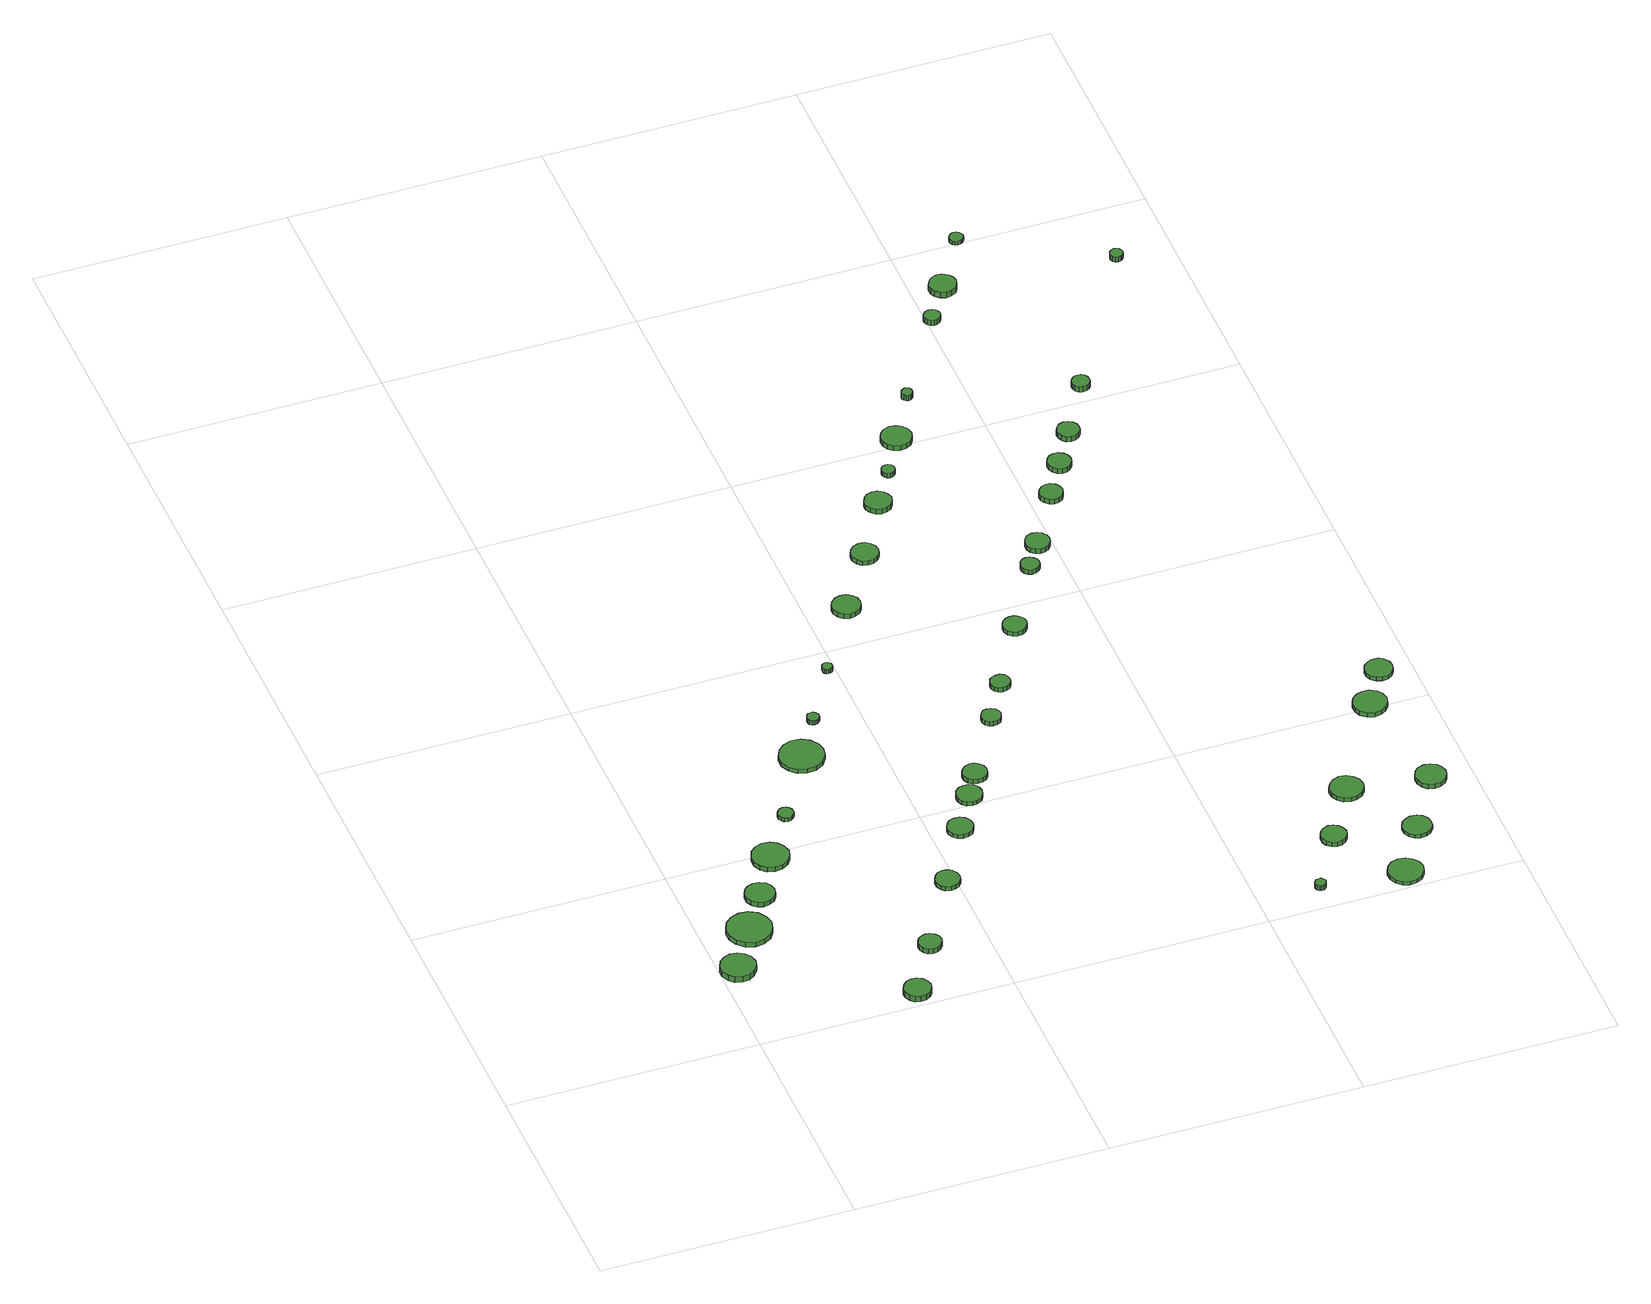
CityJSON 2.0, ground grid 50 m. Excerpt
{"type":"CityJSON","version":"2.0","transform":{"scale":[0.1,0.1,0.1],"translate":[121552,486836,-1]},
"CityObjects":{
"tree1":{"type":"SolitaryVegetationObject","attributes":{"function":"something"},"geometry":[{"type":"MultiSurface","lod":"1","boundaries":[[[0,1,2,3,4,5,6,7,8,9,10,11,12,13,14]],[[15,16,17,18,19,20,21,22,23,24,25,26,27,28,29]],[[0,29,28,1]],[[1,28,27,2]],[[2,27,26,3]],[[3,26,25,4]],[[4,25,24,5]],[[5,24,23,6]],[[6,23,22,7]],[[7,22,21,8]],[[8,21,20,9]],[[9,20,19,10]],[[10,19,18,11]],[[11,18,17,12]],[[12,17,16,13]],[[13,16,15,14]],[[14,15,29,0]]]}]},
"tree2":{"type":"SolitaryVegetationObject","attributes":{"function":"something"},"geometry":[{"type":"MultiSurface","lod":"1","boundaries":[[[30,31,32,33,34,35,36,37,38,39,40,41,42,43,44]],[[45,46,47,48,49,50,51,52,53,54,55,56,57,58,59]],[[30,59,58,31]],[[31,58,57,32]],[[32,57,56,33]],[[33,56,55,34]],[[34,55,54,35]],[[35,54,53,36]],[[36,53,52,37]],[[37,52,51,38]],[[38,51,50,39]],[[39,50,49,40]],[[40,49,48,41]],[[41,48,47,42]],[[42,47,46,43]],[[43,46,45,44]],[[44,45,59,30]]]}]},
"tree3":{"type":"SolitaryVegetationObject","attributes":{"function":"something"},"geometry":[{"type":"MultiSurface","lod":"1","boundaries":[[[60,61,62,63,64,65,66,67,68,69,70,71,72,73,74]],[[75,76,77,78,79,80,81,82,83,84,85,86,87,88,89]],[[60,89,88,61]],[[61,88,87,62]],[[62,87,86,63]],[[63,86,85,64]],[[64,85,84,65]],[[65,84,83,66]],[[66,83,82,67]],[[67,82,81,68]],[[68,81,80,69]],[[69,80,79,70]],[[70,79,78,71]],[[71,78,77,72]],[[72,77,76,73]],[[73,76,75,74]],[[74,75,89,60]]]}]},
"tree4":{"type":"SolitaryVegetationObject","attributes":{"function":"something"},"geometry":[{"type":"MultiSurface","lod":"1","boundaries":[[[90,91,92,93,94,95,96,97,98,99,100,101,102,103,104]],[[105,106,107,108,109,110,111,112,113,114,115,116,117,118,119]],[[90,119,118,91]],[[91,118,117,92]],[[92,117,116,93]],[[93,116,115,94]],[[94,115,114,95]],[[95,114,113,96]],[[96,113,112,97]],[[97,112,111,98]],[[98,111,110,99]],[[99,110,109,100]],[[100,109,108,101]],[[101,108,107,102]],[[102,107,106,103]],[[103,106,105,104]],[[104,105,119,90]]]}]},
"tree5":{"type":"SolitaryVegetationObject","attributes":{"function":"something"},"geometry":[{"type":"MultiSurface","lod":"1","boundaries":[[[120,121,122,123,124,125,126,127,128,129,130,131,132,133,134]],[[135,136,137,138,139,140,141,142,143,144,145,146,147,148,149]],[[120,149,148,121]],[[121,148,147,122]],[[122,147,146,123]],[[123,146,145,124]],[[124,145,144,125]],[[125,144,143,126]],[[126,143,142,127]],[[127,142,141,128]],[[128,141,140,129]],[[129,140,139,130]],[[130,139,138,131]],[[131,138,137,132]],[[132,137,136,133]],[[133,136,135,134]],[[134,135,149,120]]]}]},
"tree6":{"type":"SolitaryVegetationObject","attributes":{"function":"something"},"geometry":[{"type":"MultiSurface","lod":"1","boundaries":[[[150,151,152,153,154,155,156,157,158,159,160,161,162,163,164]],[[165,166,167,168,169,170,171,172,173,174,175,176,177,178,179]],[[150,179,178,151]],[[151,178,177,152]],[[152,177,176,153]],[[153,176,175,154]],[[154,175,174,155]],[[155,174,173,156]],[[156,173,172,157]],[[157,172,171,158]],[[158,171,170,159]],[[159,170,169,160]],[[160,169,168,161]],[[161,168,167,162]],[[162,167,166,163]],[[163,166,165,164]],[[164,165,179,150]]]}]},
"tree7":{"type":"SolitaryVegetationObject","attributes":{"function":"something"},"geometry":[{"type":"MultiSurface","lod":"1","boundaries":[[[180,181,182,183,184,185,186,187,188,189,190,191,192,193,194]],[[195,196,197,198,199,200,201,202,203,204,205,206,207,208,209]],[[180,209,208,181]],[[181,208,207,182]],[[182,207,206,183]],[[183,206,205,184]],[[184,205,204,185]],[[185,204,203,186]],[[186,203,202,187]],[[187,202,201,188]],[[188,201,200,189]],[[189,200,199,190]],[[190,199,198,191]],[[191,198,197,192]],[[192,197,196,193]],[[193,196,195,194]],[[194,195,209,180]]]}]},
"tree8":{"type":"SolitaryVegetationObject","attributes":{"function":"something"},"geometry":[{"type":"MultiSurface","lod":"1","boundaries":[[[210,211,212,213,214,215,216,217,218,219,220,221,222,223,224]],[[225,226,227,228,229,230,231,232,233,234,235,236,237,238,239]],[[210,239,238,211]],[[211,238,237,212]],[[212,237,236,213]],[[213,236,235,214]],[[214,235,234,215]],[[215,234,233,216]],[[216,233,232,217]],[[217,232,231,218]],[[218,231,230,219]],[[219,230,229,220]],[[220,229,228,221]],[[221,228,227,222]],[[222,227,226,223]],[[223,226,225,224]],[[224,225,239,210]]]}]},
"tree9":{"type":"SolitaryVegetationObject","attributes":{"function":"something"},"geometry":[{"type":"MultiSurface","lod":"1","boundaries":[[[240,241,242,243,244,245,246,247,248,249,250,251,252,253,254]],[[255,256,257,258,259,260,261,262,263,264,265,266,267,268,269]],[[240,269,268,241]],[[241,268,267,242]],[[242,267,266,243]],[[243,266,265,244]],[[244,265,264,245]],[[245,264,263,246]],[[246,263,262,247]],[[247,262,261,248]],[[248,261,260,249]],[[249,260,259,250]],[[250,259,258,251]],[[251,258,257,252]],[[252,257,256,253]],[[253,256,255,254]],[[254,255,269,240]]]}]},
"tree10":{"type":"SolitaryVegetationObject","attributes":{"function":"something"},"geometry":[{"type":"MultiSurface","lod":"1","boundaries":[[[270,271,272,273,274,275,276,277,278,279,280,281,282,283,284]],[[285,286,287,288,289,290,291,292,293,294,295,296,297,298,299]],[[270,299,298,271]],[[271,298,297,272]],[[272,297,296,273]],[[273,296,295,274]],[[274,295,294,275]],[[275,294,293,276]],[[276,293,292,277]],[[277,292,291,278]],[[278,291,290,279]],[[279,290,289,280]],[[280,289,288,281]],[[281,288,287,282]],[[282,287,286,283]],[[283,286,285,284]],[[284,285,299,270]]]}]},
"tree11":{"type":"SolitaryVegetationObject","attributes":{"function":"something"},"geometry":[{"type":"MultiSurface","lod":"1","boundaries":[[[300,301,302,303,304,305,306,307,308,309,310,311,312,313,314]],[[315,316,317,318,319,320,321,322,323,324,325,326,327,328,329]],[[300,329,328,301]],[[301,328,327,302]],[[302,327,326,303]],[[303,326,325,304]],[[304,325,324,305]],[[305,324,323,306]],[[306,323,322,307]],[[307,322,321,308]],[[308,321,320,309]],[[309,320,319,310]],[[310,319,318,311]],[[311,318,317,312]],[[312,317,316,313]],[[313,316,315,314]],[[314,315,329,300]]]}]},
"tree12":{"type":"SolitaryVegetationObject","attributes":{"function":"something"},"geometry":[{"type":"MultiSurface","lod":"1","boundaries":[[[330,331,332,333,334,335,336,337,338,339,340,341,342,343,344]],[[345,346,347,348,349,350,351,352,353,354,355,356,357,358,359]],[[330,359,358,331]],[[331,358,357,332]],[[332,357,356,333]],[[333,356,355,334]],[[334,355,354,335]],[[335,354,353,336]],[[336,353,352,337]],[[337,352,351,338]],[[338,351,350,339]],[[339,350,349,340]],[[340,349,348,341]],[[341,348,347,342]],[[342,347,346,343]],[[343,346,345,344]],[[344,345,359,330]]]}]},
"tree13":{"type":"SolitaryVegetationObject","attributes":{"function":"something"},"geometry":[{"type":"MultiSurface","lod":"1","boundaries":[[[360,361,362,363,364,365,366,367,368,369,370,371,372,373,374]],[[375,376,377,378,379,380,381,382,383,384,385,386,387,388,389]],[[360,389,388,361]],[[361,388,387,362]],[[362,387,386,363]],[[363,386,385,364]],[[364,385,384,365]],[[365,384,383,366]],[[366,383,382,367]],[[367,382,381,368]],[[368,381,380,369]],[[369,380,379,370]],[[370,379,378,371]],[[371,378,377,372]],[[372,377,376,373]],[[373,376,375,374]],[[374,375,389,360]]]}]},
"tree14":{"type":"SolitaryVegetationObject","attributes":{"function":"something"},"geometry":[{"type":"MultiSurface","lod":"1","boundaries":[[[390,391,392,393,394,395,396,397,398,399,400,401,402,403,404]],[[405,406,407,408,409,410,411,412,413,414,415,416,417,418,419]],[[390,419,418,391]],[[391,418,417,392]],[[392,417,416,393]],[[393,416,415,394]],[[394,415,414,395]],[[395,414,413,396]],[[396,413,412,397]],[[397,412,411,398]],[[398,411,410,399]],[[399,410,409,400]],[[400,409,408,401]],[[401,408,407,402]],[[402,407,406,403]],[[403,406,405,404]],[[404,405,419,390]]]}]},
"tree15":{"type":"SolitaryVegetationObject","attributes":{"function":"something"},"geometry":[{"type":"MultiSurface","lod":"1","boundaries":[[[420,421,422,423,424,425,426,427,428,429,430,431,432,433,434]],[[435,436,437,438,439,440,441,442,443,444,445,446,447,448,449]],[[420,449,448,421]],[[421,448,447,422]],[[422,447,446,423]],[[423,446,445,424]],[[424,445,444,425]],[[425,444,443,426]],[[426,443,442,427]],[[427,442,441,428]],[[428,441,440,429]],[[429,440,439,430]],[[430,439,438,431]],[[431,438,437,432]],[[432,437,436,433]],[[433,436,435,434]],[[434,435,449,420]]]}]},
"tree16":{"type":"SolitaryVegetationObject","attributes":{"function":"something"},"geometry":[{"type":"MultiSurface","lod":"1","boundaries":[[[450,451,452,453,454,455,456,457,458,459,460,461,462,463,464]],[[465,466,467,468,469,470,471,472,473,474,475,476,477,478,479]],[[450,479,478,451]],[[451,478,477,452]],[[452,477,476,453]],[[453,476,475,454]],[[454,475,474,455]],[[455,474,473,456]],[[456,473,472,457]],[[457,472,471,458]],[[458,471,470,459]],[[459,470,469,460]],[[460,469,468,461]],[[461,468,467,462]],[[462,467,466,463]],[[463,466,465,464]],[[464,465,479,450]]]}]},
"tree17":{"type":"SolitaryVegetationObject","attributes":{"function":"something"},"geometry":[{"type":"MultiSurface","lod":"1","boundaries":[[[480,481,482,483,484,485,486,487,488,489,490,491,492,493,494]],[[495,496,497,498,499,500,501,502,503,504,505,506,507,508,509]],[[480,509,508,481]],[[481,508,507,482]],[[482,507,506,483]],[[483,506,505,484]],[[484,505,504,485]],[[485,504,503,486]],[[486,503,502,487]],[[487,502,501,488]],[[488,501,500,489]],[[489,500,499,490]],[[490,499,498,491]],[[491,498,497,492]],[[492,497,496,493]],[[493,496,495,494]],[[494,495,509,480]]]}]},
"tree18":{"type":"SolitaryVegetationObject","attributes":{"function":"something"},"geometry":[{"type":"MultiSurface","lod":"1","boundaries":[[[510,511,512,513,514,515,516,517,518,519,520,521,522,523,524]],[[525,526,527,528,529,530,531,532,533,534,535,536,537,538,539]],[[510,539,538,511]],[[511,538,537,512]],[[512,537,536,513]],[[513,536,535,514]],[[514,535,534,515]],[[515,534,533,516]],[[516,533,532,517]],[[517,532,531,518]],[[518,531,530,519]],[[519,530,529,520]],[[520,529,528,521]],[[521,528,527,522]],[[522,527,526,523]],[[523,526,525,524]],[[524,525,539,510]]]}]},
"tree19":{"type":"SolitaryVegetationObject","attributes":{"function":"something"},"geometry":[{"type":"MultiSurface","lod":"1","boundaries":[[[540,541,542,543,544,545,546,547,548,549,550,551,552,553,554]],[[555,556,557,558,559,560,561,562,563,564,565,566,567,568,569]],[[540,569,568,541]],[[541,568,567,542]],[[542,567,566,543]],[[543,566,565,544]],[[544,565,564,545]],[[545,564,563,546]],[[546,563,562,547]],[[547,562,561,548]],[[548,561,560,549]],[[549,560,559,550]],[[550,559,558,551]],[[551,558,557,552]],[[552,557,556,553]],[[553,556,555,554]],[[554,555,569,540]]]}]},
"tree20":{"type":"SolitaryVegetationObject","attributes":{"function":"something"},"geometry":[{"type":"MultiSurface","lod":"1","boundaries":[[[570,571,572,573,574,575,576,577,578,579,580,581,582,583,584]],[[585,586,587,588,589,590,591,592,593,594,595,596,597,598,599]],[[570,599,598,571]],[[571,598,597,572]],[[572,597,596,573]],[[573,596,595,574]],[[574,595,594,575]],[[575,594,593,576]],[[576,593,592,577]],[[577,592,591,578]],[[578,591,590,579]],[[579,590,589,580]],[[580,589,588,581]],[[581,588,587,582]],[[582,587,586,583]],[[583,586,585,584]],[[584,585,599,570]]]}]},
"tree21":{"type":"SolitaryVegetationObject","attributes":{"function":"something"},"geometry":[{"type":"MultiSurface","lod":"1","boundaries":[[[600,601,602,603,604,605,606,607,608,609,610,611,612,613,614]],[[615,616,617,618,619,620,621,622,623,624,625,626,627,628,629]],[[600,629,628,601]],[[601,628,627,602]],[[602,627,626,603]],[[603,626,625,604]],[[604,625,624,605]],[[605,624,623,606]],[[606,623,622,607]],[[607,622,621,608]],[[608,621,620,609]],[[609,620,619,610]],[[610,619,618,611]],[[611,618,617,612]],[[612,617,616,613]],[[613,616,615,614]],[[614,615,629,600]]]}]},
"tree22":{"type":"SolitaryVegetationObject","attributes":{"function":"something"},"geometry":[{"type":"MultiSurface","lod":"1","boundaries":[[[630,631,632,633,634,635,636,637,638,639,640,641,642,643,644]],[[645,646,647,648,649,650,651,652,653,654,655,656,657,658,659]],[[630,659,658,631]],[[631,658,657,632]],[[632,657,656,633]],[[633,656,655,634]],[[634,655,654,635]],[[635,654,653,636]],[[636,653,652,637]],[[637,652,651,638]],[[638,651,650,639]],[[639,650,649,640]],[[640,649,648,641]],[[641,648,647,642]],[[642,647,646,643]],[[643,646,645,644]],[[644,645,659,630]]]}]},
"tree23":{"type":"SolitaryVegetationObject","attributes":{"function":"something"},"geometry":[{"type":"MultiSurface","lod":"1","boundaries":[[[660,661,662,663,664,665,666,667,668,669,670,671,672,673,674]],[[675,676,677,678,679,680,681,682,683,684,685,686,687,688,689]],[[660,689,688,661]],[[661,688,687,662]],[[662,687,686,663]],[[663,686,685,664]],[[664,685,684,665]],[[665,684,683,666]],[[666,683,682,667]],[[667,682,681,668]],[[668,681,680,669]],[[669,680,679,670]],[[670,679,678,671]],[[671,678,677,672]],[[672,677,676,673]],[[673,676,675,674]],[[674,675,689,660]]]}]},
"tree24":{"type":"SolitaryVegetationObject","attributes":{"function":"something"},"geometry":[{"type":"MultiSurface","lod":"1","boundaries":[[[690,691,692,693,694,695,696,697,698,699,700,701,702,703,704]],[[705,706,707,708,709,710,711,712,713,714,715,716,717,718,719]],[[690,719,718,691]],[[691,718,717,692]],[[692,717,716,693]],[[693,716,715,694]],[[694,715,714,695]],[[695,714,713,696]],[[696,713,712,697]],[[697,712,711,698]],[[698,711,710,699]],[[699,710,709,700]],[[700,709,708,701]],[[701,708,707,702]],[[702,707,706,703]],[[703,706,705,704]],[[704,705,719,690]]]}]},
"tree25":{"type":"SolitaryVegetationObject","attributes":{"function":"something"},"geometry":[{"type":"MultiSurface","lod":"1","boundaries":[[[720,721,722,723,724,725,726,727,728,729,730,731,732,733,734]],[[735,736,737,738,739,740,741,742,743,744,745,746,747,748,749]],[[720,749,748,721]],[[721,748,747,722]],[[722,747,746,723]],[[723,746,745,724]],[[724,745,744,725]],[[725,744,743,726]],[[726,743,742,727]],[[727,742,741,728]],[[728,741,740,729]],[[729,740,739,730]],[[730,739,738,731]],[[731,738,737,732]],[[732,737,736,733]],[[733,736,735,734]],[[734,735,749,720]]]}]},
"tree26":{"type":"SolitaryVegetationObject","attributes":{"function":"something"},"geometry":[{"type":"MultiSurface","lod":"1","boundaries":[[[750,751,752,753,754,755,756,757,758,759,760,761,762,763,764]],[[765,766,767,768,769,770,771,772,773,774,775,776,777,778,779]],[[750,779,778,751]],[[751,778,777,752]],[[752,777,776,753]],[[753,776,775,754]],[[754,775,774,755]],[[755,774,773,756]],[[756,773,772,757]],[[757,772,771,758]],[[758,771,770,759]],[[759,770,769,760]],[[760,769,768,761]],[[761,768,767,762]],[[762,767,766,763]],[[763,766,765,764]],[[764,765,779,750]]]}]},
"tree27":{"type":"SolitaryVegetationObject","attributes":{"function":"something"},"geometry":[{"type":"MultiSurface","lod":"1","boundaries":[[[780,781,782,783,784,785,786,787,788,789,790,791,792,793,794]],[[795,796,797,798,799,800,801,802,803,804,805,806,807,808,809]],[[780,809,808,781]],[[781,808,807,782]],[[782,807,806,783]],[[783,806,805,784]],[[784,805,804,785]],[[785,804,803,786]],[[786,803,802,787]],[[787,802,801,788]],[[788,801,800,789]],[[789,800,799,790]],[[790,799,798,791]],[[791,798,797,792]],[[792,797,796,793]],[[793,796,795,794]],[[794,795,809,780]]]}]},
"tree28":{"type":"SolitaryVegetationObject","attributes":{"function":"something"},"geometry":[{"type":"MultiSurface","lod":"1","boundaries":[[[810,811,812,813,814,815,816,817,818,819,820,821,822,823,824]],[[825,826,827,828,829,830,831,832,833,834,835,836,837,838,839]],[[810,839,838,811]],[[811,838,837,812]],[[812,837,836,813]],[[813,836,835,814]],[[814,835,834,815]],[[815,834,833,816]],[[816,833,832,817]],[[817,832,831,818]],[[818,831,830,819]],[[819,830,829,820]],[[820,829,828,821]],[[821,828,827,822]],[[822,827,826,823]],[[823,826,825,824]],[[824,825,839,810]]]}]},
"tree29":{"type":"SolitaryVegetationObject","attributes":{"function":"something"},"geometry":[{"type":"MultiSurface","lod":"1","boundaries":[[[840,841,842,843,844,845,846,847,848,849,850,851,852,853,854]],[[855,856,857,858,859,860,861,862,863,864,865,866,867,868,869]],[[840,869,868,841]],[[841,868,867,842]],[[842,867,866,843]],[[843,866,865,844]],[[844,865,864,845]],[[845,864,863,846]],[[846,863,862,847]],[[847,862,861,848]],[[848,861,860,849]],[[849,860,859,850]],[[850,859,858,851]],[[851,858,857,852]],[[852,857,856,853]],[[853,856,855,854]],[[854,855,869,840]]]}]},
"tree30":{"type":"SolitaryVegetationObject","attributes":{"function":"something"},"geometry":[{"type":"MultiSurface","lod":"1","boundaries":[[[870,871,872,873,874,875,876,877,878,879,880,881,882,883,884]],[[885,886,887,888,889,890,891,892,893,894,895,896,897,898,899]],[[870,899,898,871]],[[871,898,897,872]],[[872,897,896,873]],[[873,896,895,874]],[[874,895,894,875]],[[875,894,893,876]],[[876,893,892,877]],[[877,892,891,878]],[[878,891,890,879]],[[879,890,889,880]],[[880,889,888,881]],[[881,888,887,882]],[[882,887,886,883]],[[883,886,885,884]],[[884,885,899,870]]]}]},
"tree31":{"type":"SolitaryVegetationObject","attributes":{"function":"something"},"geometry":[{"type":"MultiSurface","lod":"1","boundaries":[[[900,901,902,903,904,905,906,907,908,909,910,911,912,913,914]],[[915,916,917,918,919,920,921,922,923,924,925,926,927,928,929]],[[900,929,928,901]],[[901,928,927,902]],[[902,927,926,903]],[[903,926,925,904]],[[904,925,924,905]],[[905,924,923,906]],[[906,923,922,907]],[[907,922,921,908]],[[908,921,920,909]],[[909,920,919,910]],[[910,919,918,911]],[[911,918,917,912]],[[912,917,916,913]],[[913,916,915,914]],[[914,915,929,900]]]}]},
"tree32":{"type":"SolitaryVegetationObject","attributes":{"function":"something"},"geometry":[{"type":"MultiSurface","lod":"1","boundaries":[[[930,931,932,933,934,935,936,937,938,939,940,941,942,943,944]],[[945,946,947,948,949,950,951,952,953,954,955,956,957,958,959]],[[930,959,958,931]],[[931,958,957,932]],[[932,957,956,933]],[[933,956,955,934]],[[934,955,954,935]],[[935,954,953,936]],[[936,953,952,937]],[[937,952,951,938]],[[938,951,950,939]],[[939,950,949,940]],[[940,949,948,941]],[[941,948,947,942]],[[942,947,946,943]],[[943,946,945,944]],[[944,945,959,930]]]}]},
"tree33":{"type":"SolitaryVegetationObject","attributes":{"function":"something"},"geometry":[{"type":"MultiSurface","lod":"1","boundaries":[[[960,961,962,963,964,965,966,967,968,969,970,971,972,973,974]],[[975,976,977,978,979,980,981,982,983,984,985,986,987,988,989]],[[960,989,988,961]],[[961,988,987,962]],[[962,987,986,963]],[[963,986,985,964]],[[964,985,984,965]],[[965,984,983,966]],[[966,983,982,967]],[[967,982,981,968]],[[968,981,980,969]],[[969,980,979,970]],[[970,979,978,971]],[[971,978,977,972]],[[972,977,976,973]],[[973,976,975,974]],[[974,975,989,960]]]}]},
"tree34":{"type":"SolitaryVegetationObject","attributes":{"function":"something"},"geometry":[{"type":"MultiSurface","lod":"1","boundaries":[[[990,991,992,993,994,995,996,997,998,999,1000,1001,1002,1003,1004]],[[1005,1006,1007,1008,1009,1010,1011,1012,1013,1014,1015,1016,1017,1018,1019]],[[990,1019,1018,991]],[[991,1018,1017,992]],[[992,1017,1016,993]],[[993,1016,1015,994]],[[994,1015,1014,995]],[[995,1014,1013,996]],[[996,1013,1012,997]],[[997,1012,1011,998]],[[998,1011,1010,999]],[[999,1010,1009,1000]],[[1000,1009,1008,1001]],[[1001,1008,1007,1002]],[[1002,1007,1006,1003]],[[1003,1006,1005,1004]],[[1004,1005,1019,990]]]}]},
"tree35":{"type":"SolitaryVegetationObject","attributes":{"function":"something"},"geometry":[{"type":"MultiSurface","lod":"1","boundaries":[[[1020,1021,1022,1023,1024,1025,1026,1027,1028,1029,1030,1031,1032,1033,1034]],[[1035,1036,1037,1038,1039,1040,1041,1042,1043,1044,1045,1046,1047,1048,1049]],[[1020,1049,1048,1021]],[[1021,1048,1047,1022]],[[1022,1047,1046,1023]],[[1023,1046,1045,1024]],[[1024,1045,1044,1025]],[[1025,1044,1043,1026]],[[1026,1043,1042,1027]],[[1027,1042,1041,1028]],[[1028,1041,1040,1029]],[[1029,1040,1039,1030]],[[1030,1039,1038,1031]],[[1031,1038,1037,1032]],[[1032,1037,1036,1033]],[[1033,1036,1035,1034]],[[1034,1035,1049,1020]]]}]},
"tree36":{"type":"SolitaryVegetationObject","attributes":{"function":"something"},"geometry":[{"type":"MultiSurface","lod":"1","boundaries":[[[1050,1051,1052,1053,1054,1055,1056,1057,1058,1059,1060,1061,1062,1063,1064]],[[1065,1066,1067,1068,1069,1070,1071,1072,1073,1074,1075,1076,1077,1078,1079]],[[1050,1079,1078,1051]],[[1051,1078,1077,1052]],[[1052,1077,1076,1053]],[[1053,1076,1075,1054]],[[1054,1075,1074,1055]],[[1055,1074,1073,1056]],[[1056,1073,1072,1057]],[[1057,1072,1071,1058]],[[1058,1071,1070,1059]],[[1059,1070,1069,1060]],[[1060,1069,1068,1061]],[[1061,1068,1067,1062]],[[1062,1067,1066,1063]],[[1063,1066,1065,1064]],[[1064,1065,1079,1050]]]}]},
"tree37":{"type":"SolitaryVegetationObject","attributes":{"function":"something"},"geometry":[{"type":"MultiSurface","lod":"1","boundaries":[[[1080,1081,1082,1083,1084,1085,1086,1087,1088,1089,1090,1091,1092,1093,1094]],[[1095,1096,1097,1098,1099,1100,1101,1102,1103,1104,1105,1106,1107,1108,1109]],[[1080,1109,1108,1081]],[[1081,1108,1107,1082]],[[1082,1107,1106,1083]],[[1083,1106,1105,1084]],[[1084,1105,1104,1085]],[[1085,1104,1103,1086]],[[1086,1103,1102,1087]],[[1087,1102,1101,1088]],[[1088,1101,1100,1089]],[[1089,1100,1099,1090]],[[1090,1099,1098,1091]],[[1091,1098,1097,1092]],[[1092,1097,1096,1093]],[[1093,1096,1095,1094]],[[1094,1095,1109,1080]]]}]},
"tree38":{"type":"SolitaryVegetationObject","attributes":{"function":"something"},"geometry":[{"type":"MultiSurface","lod":"1","boundaries":[[[1110,1111,1112,1113,1114,1115,1116,1117,1118,1119,1120,1121,1122,1123,1124]],[[1125,1126,1127,1128,1129,1130,1131,1132,1133,1134,1135,1136,1137,1138,1139]],[[1110,1139,1138,1111]],[[1111,1138,1137,1112]],[[1112,1137,1136,1113]],[[1113,1136,1135,1114]],[[1114,1135,1134,1115]],[[1115,1134,1133,1116]],[[1116,1133,1132,1117]],[[1117,1132,1131,1118]],[[1118,1131,1130,1119]],[[1119,1130,1129,1120]],[[1120,1129,1128,1121]],[[1121,1128,1127,1122]],[[1122,1127,1126,1123]],[[1123,1126,1125,1124]],[[1124,1125,1139,1110]]]}]},
"tree39":{"type":"SolitaryVegetationObject","attributes":{"function":"something"},"geometry":[{"type":"MultiSurface","lod":"1","boundaries":[[[1140,1141,1142,1143,1144,1145,1146,1147,1148,1149,1150,1151,1152,1153,1154]],[[1155,1156,1157,1158,1159,1160,1161,1162,1163,1164,1165,1166,1167,1168,1169]],[[1140,1169,1168,1141]],[[1141,1168,1167,1142]],[[1142,1167,1166,1143]],[[1143,1166,1165,1144]],[[1144,1165,1164,1145]],[[1145,1164,1163,1146]],[[1146,1163,1162,1147]],[[1147,1162,1161,1148]],[[1148,1161,1160,1149]],[[1149,1160,1159,1150]],[[1150,1159,1158,1151]],[[1151,1158,1157,1152]],[[1152,1157,1156,1153]],[[1153,1156,1155,1154]],[[1154,1155,1169,1140]]]}]},
"tree40":{"type":"SolitaryVegetationObject","attributes":{"function":"something"},"geometry":[{"type":"MultiSurface","lod":"1","boundaries":[[[1170,1171,1172,1173,1174,1175,1176,1177,1178,1179,1180,1181,1182,1183,1184]],[[1185,1186,1187,1188,1189,1190,1191,1192,1193,1194,1195,1196,1197,1198,1199]],[[1170,1199,1198,1171]],[[1171,1198,1197,1172]],[[1172,1197,1196,1173]],[[1173,1196,1195,1174]],[[1174,1195,1194,1175]],[[1175,1194,1193,1176]],[[1176,1193,1192,1177]],[[1177,1192,1191,1178]],[[1178,1191,1190,1179]],[[1179,1190,1189,1180]],[[1180,1189,1188,1181]],[[1181,1188,1187,1182]],[[1182,1187,1186,1183]],[[1183,1186,1185,1184]],[[1184,1185,1199,1170]]]}]},
"tree41":{"type":"SolitaryVegetationObject","attributes":{"function":"something"},"geometry":[{"type":"MultiSurface","lod":"1","boundaries":[[[1200,1201,1202,1203,1204,1205,1206,1207,1208,1209,1210,1211,1212,1213,1214]],[[1215,1216,1217,1218,1219,1220,1221,1222,1223,1224,1225,1226,1227,1228,1229]],[[1200,1229,1228,1201]],[[1201,1228,1227,1202]],[[1202,1227,1226,1203]],[[1203,1226,1225,1204]],[[1204,1225,1224,1205]],[[1205,1224,1223,1206]],[[1206,1223,1222,1207]],[[1207,1222,1221,1208]],[[1208,1221,1220,1209]],[[1209,1220,1219,1210]],[[1210,1219,1218,1211]],[[1211,1218,1217,1212]],[[1212,1217,1216,1213]],[[1213,1216,1215,1214]],[[1214,1215,1229,1200]]]}]}
},
"vertices":[
[69,209,21],[66,223,21],[57,234,21],[45,241,21],[31,243,21],[17,238,21],[7,229,21],[1,216,21],[1,202,21],[7,188,21],[17,179,21],[31,175,21],[45,176,21],[57,183,21],[66,195,21],[66,195,8],[57,183,8],[45,176,8],[31,175,8],[17,179,8],[7,188,8],[1,202,8],[1,216,8],[7,229,8],[17,238,8],[31,243,8],[45,241,8],[57,234,8],[66,223,8],[69,209,8],
[136,305,18],[132,323,18],[122,338,18],[106,347,18],[88,349,18],[70,343,18],[57,331,18],[49,314,18],[49,296,18],[57,279,18],[70,267,18],[88,261,18],[106,263,18],[122,272,18],[132,287,18],[132,287,7],[122,272,7],[106,263,7],[88,261,7],[70,267,7],[57,279,7],[49,296,7],[49,314,7],[57,331,7],[70,343,7],[88,349,7],[106,347,7],[122,338,7],[132,323,7],[136,305,7],
[174,391,17],[172,403,17],[165,413,17],[154,419,17],[142,420,17],[131,417,17],[122,409,17],[117,398,17],[117,385,17],[122,374,17],[131,366,17],[142,362,17],[154,364,17],[165,370,17],[172,380,17],[172,380,7],[165,370,7],[154,364,7],[142,362,7],[131,366,7],[122,374,7],[117,385,7],[117,398,7],[122,409,7],[131,417,7],[142,420,7],[154,419,7],[165,413,7],[172,403,7],[174,391,7],
[348,32,23],[345,43,23],[339,52,23],[329,57,23],[318,58,23],[308,55,23],[300,47,23],[295,37,23],[295,27,23],[300,17,23],[308,9,23],[318,6,23],[329,7,23],[339,12,23],[345,21,23],[345,21,10],[339,12,10],[329,7,10],[318,6,10],[308,9,10],[300,17,10],[295,27,10],[295,37,10],[300,47,10],[308,55,10],[318,58,10],[329,57,10],[339,52,10],[345,43,10],[348,32,10],
[237,485,17],[233,499,17],[225,511,17],[212,519,17],[197,521,17],[182,516,17],[171,506,17],[165,492,17],[165,477,17],[171,463,17],[182,453,17],[197,449,17],[212,450,17],[225,458,17],[233,470,17],[233,470,7],[225,458,7],[212,450,7],[197,449,7],[182,453,7],[171,463,7],[165,477,7],[165,492,7],[171,506,7],[182,516,7],[197,521,7],[212,519,7],[225,511,7],[233,499,7],[237,485,7],
[413,152,18],[411,161,18],[405,168,18],[397,173,18],[388,174,18],[379,171,18],[372,165,18],[368,156,18],[368,147,18],[372,138,18],[379,132,18],[388,129,18],[397,130,18],[405,135,18],[411,143,18],[411,143,7],[405,135,7],[397,130,7],[388,129,7],[379,132,7],[372,138,7],[368,147,7],[368,156,7],[372,165,7],[379,171,7],[388,174,7],[397,173,7],[405,168,7],[411,161,7],[413,152,7],
[284,589,16],[283,595,16],[279,600,16],[274,603,16],[268,604,16],[261,602,16],[257,598,16],[254,592,16],[254,585,16],[257,580,16],[261,575,16],[268,573,16],[274,574,16],[279,577,16],[283,582,16],[283,582,7],[279,577,7],[274,574,7],[268,573,7],[261,575,7],[257,580,7],[254,585,7],[254,592,7],[257,598,7],[261,602,7],[268,604,7],[274,603,7],[279,600,7],[283,595,7],[284,589,7],
[397,733,16],[394,750,16],[383,765,16],[367,774,16],[349,776,16],[332,770,16],[319,758,16],[311,742,16],[311,724,16],[319,707,16],[332,695,16],[349,690,16],[367,691,16],[383,700,16],[394,715,16],[394,715,7],[383,700,7],[367,691,7],[349,690,7],[332,695,7],[319,707,7],[311,724,7],[311,742,7],[319,758,7],[332,770,7],[349,776,7],[367,774,7],[383,765,7],[394,750,7],[397,733,7],
[507,309,17],[505,319,17],[499,327,17],[491,332,17],[481,333,17],[471,330,17],[464,323,17],[460,314,17],[460,304,17],[464,295,17],[471,288,17],[481,285,17],[491,286,17],[499,291,17],[505,299,17],[505,299,7],[499,291,7],[491,286,7],[481,285,7],[471,288,7],[464,295,7],[460,304,7],[460,314,7],[464,323,7],[471,330,7],[481,333,7],[491,332,7],[499,327,7],[505,319,7],[507,309,7],
[423,826,16],[422,831,16],[419,835,16],[415,838,16],[410,838,16],[405,837,16],[401,833,16],[399,828,16],[399,823,16],[401,819,16],[405,815,16],[410,814,16],[415,814,16],[419,817,16],[422,821,16],[422,821,6],[419,817,6],[415,814,6],[410,814,6],[405,815,6],[401,819,6],[399,823,6],[399,828,6],[401,833,6],[405,837,6],[410,838,6],[415,838,6],[419,835,6],[422,831,6],[423,826,6],
[582,441,16],[580,451,16],[574,460,16],[565,465,16],[554,466,16],[544,463,16],[537,456,16],[532,446,16],[532,436,16],[537,426,16],[544,419,16],[554,416,16],[565,417,16],[574,422,16],[580,431,16],[580,431,7],[574,422,7],[565,417,7],[554,416,7],[544,419,7],[537,426,7],[532,436,7],[532,446,7],[537,456,7],[544,463,7],[554,466,7],[565,465,7],[574,460,7],[580,451,7],[582,441,7],
[630,522,16],[628,532,16],[622,541,16],[612,546,16],[602,547,16],[592,544,16],[584,537,16],[580,527,16],[580,517,16],[584,507,16],[592,500,16],[602,497,16],[612,498,16],[622,503,16],[628,512,16],[628,512,7],[622,503,7],[612,498,7],[602,497,7],[592,500,7],[584,507,7],[580,517,7],[580,527,7],[584,537,7],[592,544,7],[602,547,7],[612,546,7],[622,541,7],[628,532,7],[630,522,7],
[495,951,16],[495,955,16],[492,958,16],[489,961,16],[484,961,16],[480,960,16],[477,957,16],[476,953,16],[476,949,16],[477,945,16],[480,942,16],[484,941,16],[489,942,16],[492,944,16],[495,947,16],[495,947,6],[492,944,6],[489,942,6],[484,941,6],[480,942,6],[477,945,6],[476,949,6],[476,953,6],[477,957,6],[480,960,6],[484,961,6],[489,961,6],[492,958,6],[495,955,6],[495,951,6],
[659,575,17],[657,585,17],[651,593,17],[643,598,17],[633,599,17],[624,596,17],[616,589,17],[612,580,17],[612,570,17],[616,561,17],[624,555,17],[633,552,17],[643,553,17],[651,557,17],[657,565,17],[657,565,7],[651,557,7],[643,553,7],[633,552,7],[624,555,7],[616,561,7],[612,570,7],[612,580,7],[616,589,7],[624,596,7],[633,599,7],[643,598,7],[651,593,7],[657,585,7],[659,575,7],
[606,1102,17],[604,1113,17],[597,1122,17],[587,1128,17],[576,1129,17],[565,1126,17],[556,1118,17],[551,1107,17],[551,1096,17],[556,1086,17],[565,1078,17],[576,1074,17],[587,1076,17],[597,1081,17],[604,1091,17],[604,1091,6],[597,1081,6],[587,1076,6],[576,1074,6],[565,1078,6],[556,1086,6],[551,1096,6],[551,1107,6],[556,1118,6],[565,1126,6],[576,1129,6],[587,1128,6],[597,1122,6],[604,1113,6],[606,1102,6],
[739,716,16],[737,724,16],[733,730,16],[726,734,16],[717,735,16],[710,733,16],[704,727,16],[701,720,16],[701,712,16],[704,704,16],[710,699,16],[717,697,16],[726,697,16],[733,701,16],[737,708,16],[737,708,6],[733,701,6],[726,697,6],[717,697,6],[710,699,6],[704,704,6],[701,712,6],[701,720,6],[704,727,6],[710,733,6],[717,735,6],[726,734,6],[733,730,6],[737,724,6],[739,716,6],
[789,800,16],[787,808,16],[782,815,16],[775,819,16],[767,819,16],[759,817,16],[753,812,16],[750,804,16],[750,796,16],[753,789,16],[759,783,16],[767,781,16],[775,782,16],[782,786,16],[787,792,16],[787,792,6],[782,786,6],[775,782,6],[767,781,6],[759,783,6],[753,789,6],[750,796,6],[750,804,6],[753,812,6],[759,817,6],[767,819,6],[775,819,6],[782,815,6],[787,808,6],[789,800,6],
[689,1230,16],[687,1241,16],[680,1250,16],[671,1256,16],[660,1257,16],[649,1253,16],[641,1246,16],[636,1236,16],[636,1225,16],[641,1215,16],[649,1207,16],[660,1204,16],[671,1205,16],[680,1210,16],[687,1219,16],[687,1219,6],[680,1210,6],[671,1205,6],[660,1204,6],[649,1207,6],[641,1215,6],[636,1225,6],[636,1236,6],[641,1246,6],[649,1253,6],[660,1257,6],[671,1256,6],[680,1250,6],[687,1241,6],[689,1230,6],
[874,943,16],[872,952,16],[866,960,16],[858,965,16],[848,966,16],[839,963,16],[832,957,16],[828,948,16],[828,938,16],[832,929,16],[839,923,16],[848,920,16],[858,921,16],[866,926,16],[872,934,16],[872,934,6],[866,926,6],[858,921,6],[848,920,6],[839,923,6],[832,929,6],[828,938,6],[828,948,6],[832,957,6],[839,963,6],[848,966,6],[858,965,6],[866,960,6],[872,952,6],[874,943,6],
[1133,58,19],[1132,62,19],[1129,66,19],[1126,68,19],[1121,68,19],[1117,67,19],[1114,64,19],[1112,60,19],[1112,56,19],[1114,52,19],[1117,49,19],[1121,47,19],[1126,48,19],[1129,50,19],[1132,53,19],[1132,53,7],[1129,50,7],[1126,48,7],[1121,47,7],[1117,49,7],[1114,52,7],[1112,56,7],[1112,60,7],[1114,64,7],[1117,67,7],[1121,68,7],[1126,68,7],[1129,66,7],[1132,62,7],[1133,58,7],
[763,1358,17],[760,1368,17],[754,1377,17],[744,1383,17],[733,1384,17],[723,1381,17],[715,1373,17],[710,1363,17],[710,1352,17],[715,1342,17],[723,1335,17],[733,1331,17],[744,1333,17],[754,1338,17],[760,1347,17],[760,1347,6],[754,1338,6],[744,1333,6],[733,1331,6],[723,1335,6],[715,1342,6],[710,1352,6],[710,1363,6],[715,1373,6],[723,1381,6],[733,1384,6],[744,1383,6],[754,1377,6],[760,1368,6],[763,1358,6],
[798,1435,16],[797,1441,16],[794,1445,16],[789,1448,16],[784,1448,16],[778,1447,16],[774,1443,16],[772,1438,16],[772,1433,16],[774,1428,16],[778,1424,16],[784,1422,16],[789,1423,16],[794,1426,16],[797,1430,16],[797,1430,6],[794,1426,6],[789,1423,6],[784,1422,6],[778,1424,6],[774,1428,6],[772,1433,6],[772,1438,6],[774,1443,6],[778,1447,6],[784,1448,6],[789,1448,6],[794,1445,6],[797,1441,6],[798,1435,6],
[1219,180,17],[1216,190,17],[1210,198,17],[1201,204,17],[1191,205,17],[1181,201,17],[1173,194,17],[1169,185,17],[1169,174,17],[1173,165,17],[1181,158,17],[1191,155,17],[1201,156,17],[1210,161,17],[1216,169,17],[1216,169,7],[1210,161,7],[1201,156,7],[1191,155,7],[1181,158,7],[1173,165,7],[1169,174,7],[1169,185,7],[1173,194,7],[1181,201,7],[1191,205,7],[1201,204,7],[1210,198,7],[1216,190,7],[1219,180,7],
[954,1093,17],[953,1100,17],[948,1106,17],[942,1110,17],[934,1111,17],[927,1109,17],[921,1103,17],[918,1096,17],[918,1089,17],[921,1082,17],[927,1077,17],[934,1074,17],[942,1075,17],[948,1079,17],[953,1085,17],[953,1085,6],[948,1079,6],[942,1075,6],[934,1074,6],[927,1077,6],[921,1082,6],[918,1089,6],[918,1096,6],[921,1103,6],[927,1109,6],[934,1111,6],[942,1110,6],[948,1106,6],[953,1100,6],[954,1093,6],
[861,1517,17],[858,1529,17],[851,1539,17],[840,1545,17],[828,1547,17],[816,1543,17],[807,1535,17],[802,1523,17],[802,1511,17],[807,1500,17],[816,1492,17],[828,1488,17],[840,1489,17],[851,1495,17],[858,1505,17],[858,1505,6],[851,1495,6],[840,1489,6],[828,1488,6],[816,1492,6],[807,1500,6],[802,1511,6],[802,1523,6],[807,1535,6],[816,1543,6],[828,1547,6],[840,1545,6],[851,1539,6],[858,1529,6],[861,1517,6],
[1317,39,16],[1314,53,16],[1305,64,16],[1293,71,16],[1279,73,16],[1265,69,16],[1255,59,16],[1249,46,16],[1249,32,16],[1255,19,16],[1265,9,16],[1279,5,16],[1293,6,16],[1305,13,16],[1314,25,16],[1314,25,8],[1305,13,8],[1293,6,8],[1279,5,8],[1265,9,8],[1255,19,8],[1249,32,8],[1249,46,8],[1255,59,8],[1265,69,8],[1279,73,8],[1293,71,8],[1305,64,8],[1314,53,8],[1317,39,8],
[995,1148,17],[993,1158,17],[987,1166,17],[978,1171,17],[969,1172,17],[959,1169,17],[952,1162,17],[948,1153,17],[948,1143,17],[952,1134,17],[959,1128,17],[969,1124,17],[978,1125,17],[987,1130,17],[993,1138,17],[993,1138,6],[987,1130,6],[978,1125,6],[969,1124,6],[959,1128,6],[952,1134,6],[948,1143,6],[948,1153,6],[952,1162,6],[959,1169,6],[969,1172,6],[978,1171,6],[987,1166,6],[993,1158,6],[995,1148,6],
[1295,297,16],[1292,310,16],[1284,321,16],[1272,328,16],[1259,330,16],[1246,325,16],[1236,316,16],[1230,304,16],[1230,290,16],[1236,278,16],[1246,269,16],[1259,265,16],[1272,266,16],[1284,273,16],[1292,284,16],[1292,284,7],[1284,273,7],[1272,266,7],[1259,265,7],[1246,269,7],[1236,278,7],[1230,290,7],[1230,304,7],[1236,316,7],[1246,325,7],[1259,330,7],[1272,328,7],[1284,321,7],[1292,310,7],[1295,297,7],
[903,1626,19],[902,1630,19],[900,1634,19],[896,1636,19],[891,1637,19],[887,1635,19],[884,1632,19],[882,1628,19],[882,1624,19],[884,1620,19],[887,1617,19],[891,1615,19],[896,1616,19],[900,1618,19],[902,1622,19],[902,1622,6],[900,1618,6],[896,1616,6],[891,1615,6],[887,1617,6],[884,1620,6],[882,1624,6],[882,1628,6],[884,1632,6],[887,1635,6],[891,1637,6],[896,1636,6],[900,1634,6],[902,1630,6],[903,1626,6],
[1375,152,15],[1373,163,15],[1366,173,15],[1356,179,15],[1344,180,15],[1333,176,15],[1324,169,15],[1319,158,15],[1319,146,15],[1324,135,15],[1333,127,15],[1344,124,15],[1356,125,15],[1366,131,15],[1373,140,15],[1373,140,7],[1366,131,7],[1356,125,7],[1344,124,7],[1333,127,7],[1324,135,7],[1319,146,7],[1319,158,7],[1324,169,7],[1333,176,7],[1344,180,7],[1356,179,7],[1366,173,7],[1373,163,7],[1375,152,7],
[1066,1270,17],[1064,1279,17],[1059,1287,17],[1050,1292,17],[1041,1293,17],[1032,1290,17],[1025,1283,17],[1021,1275,17],[1021,1265,17],[1025,1257,17],[1032,1250,17],[1041,1247,17],[1050,1248,17],[1059,1253,17],[1064,1261,17],[1064,1261,6],[1059,1253,6],[1050,1248,6],[1041,1247,6],[1032,1250,6],[1025,1257,6],[1021,1265,6],[1021,1275,6],[1025,1283,6],[1032,1290,6],[1041,1293,6],[1050,1292,6],[1059,1287,6],[1064,1279,6],[1066,1270,6],
[1111,1346,17],[1109,1356,17],[1103,1364,17],[1095,1369,17],[1085,1370,17],[1076,1367,17],[1069,1360,17],[1065,1351,17],[1065,1342,17],[1069,1333,17],[1076,1326,17],[1085,1323,17],[1095,1324,17],[1103,1329,17],[1109,1337,17],[1109,1337,6],[1103,1329,6],[1095,1324,6],[1085,1323,6],[1076,1326,6],[1069,1333,6],[1065,1342,6],[1065,1351,6],[1069,1360,6],[1076,1367,6],[1085,1370,6],[1095,1369,6],[1103,1364,6],[1109,1356,6],[1111,1346,6],
[1450,277,16],[1447,289,16],[1440,299,16],[1429,305,16],[1417,307,16],[1405,303,16],[1396,295,16],[1391,283,16],[1391,271,16],[1396,260,16],[1405,251,16],[1417,248,16],[1429,249,16],[1440,255,16],[1447,265,16],[1447,265,6],[1440,255,6],[1429,249,6],[1417,248,6],[1405,251,6],[1396,260,6],[1391,271,6],[1391,283,6],[1396,295,6],[1405,303,6],[1417,307,6],[1429,305,6],[1440,299,6],[1447,289,6],[1450,277,6],
[1420,509,16],[1417,522,16],[1409,533,16],[1397,540,16],[1384,541,16],[1371,537,16],[1360,528,16],[1355,516,16],[1355,502,16],[1360,490,16],[1371,480,16],[1384,476,16],[1397,478,16],[1409,484,16],[1417,495,16],[1417,495,6],[1409,484,6],[1397,478,6],[1384,476,6],[1371,480,6],[1360,490,6],[1355,502,6],[1355,516,6],[1360,528,6],[1371,537,6],[1384,541,6],[1397,540,6],[1409,533,6],[1417,522,6],[1420,509,6],
[1027,1812,20],[1026,1819,20],[1022,1824,20],[1016,1827,20],[1009,1828,20],[1003,1826,20],[998,1822,20],[995,1815,20],[995,1809,20],[998,1803,20],[1003,1798,20],[1009,1796,20],[1016,1797,20],[1022,1800,20],[1026,1806,20],[1026,1806,8],[1022,1800,8],[1016,1797,8],[1009,1796,8],[1003,1798,8],[998,1803,8],[995,1809,8],[995,1815,8],[998,1822,8],[1003,1826,8],[1009,1828,8],[1016,1827,8],[1022,1824,8],[1026,1819,8],[1027,1812,8],
[1156,1424,18],[1154,1433,18],[1149,1440,18],[1141,1445,18],[1132,1446,18],[1123,1443,18],[1117,1437,18],[1113,1429,18],[1113,1420,18],[1117,1411,18],[1123,1405,18],[1132,1402,18],[1141,1403,18],[1149,1408,18],[1154,1415,18],[1154,1415,6],[1149,1408,6],[1141,1403,6],[1132,1402,6],[1123,1405,6],[1117,1411,6],[1113,1420,6],[1113,1429,6],[1117,1437,6],[1123,1443,6],[1132,1446,6],[1141,1445,6],[1149,1440,6],[1154,1433,6],[1156,1424,6],
[1462,593,16],[1460,604,16],[1453,613,16],[1444,619,16],[1432,620,16],[1422,616,16],[1413,609,16],[1409,599,16],[1409,587,16],[1413,577,16],[1422,570,16],[1432,566,16],[1444,567,16],[1453,573,16],[1460,582,16],[1460,582,7],[1453,573,7],[1444,567,7],[1432,566,7],[1422,570,7],[1413,577,7],[1409,587,7],[1409,599,7],[1413,609,7],[1422,616,7],[1432,620,7],[1444,619,7],[1453,613,7],[1460,604,7],[1462,593,7],
[1088,1891,19],[1085,1902,19],[1079,1910,19],[1069,1916,19],[1058,1917,19],[1048,1914,19],[1040,1906,19],[1035,1896,19],[1035,1885,19],[1040,1875,19],[1048,1868,19],[1058,1864,19],[1069,1866,19],[1079,1871,19],[1085,1880,19],[1085,1880,6],[1079,1871,6],[1069,1866,6],[1058,1864,6],[1048,1868,6],[1040,1875,6],[1035,1885,6],[1035,1896,6],[1040,1906,6],[1048,1914,6],[1058,1917,6],[1069,1916,6],[1079,1910,6],[1085,1902,6],[1088,1891,6],
[1218,1538,24],[1217,1545,24],[1213,1551,24],[1207,1555,24],[1199,1555,24],[1192,1553,24],[1187,1548,24],[1184,1542,24],[1184,1535,24],[1187,1528,24],[1192,1523,24],[1199,1521,24],[1207,1522,24],[1213,1525,24],[1217,1531,24],[1217,1531,11],[1213,1525,11],[1207,1522,11],[1199,1521,11],[1192,1523,11],[1187,1528,11],[1184,1535,11],[1184,1542,11],[1187,1548,11],[1192,1553,11],[1199,1555,11],[1207,1555,11],[1213,1551,11],[1217,1545,11],[1218,1538,11],
[1145,2009,16],[1144,2015,16],[1140,2019,16],[1136,2022,16],[1130,2023,16],[1125,2021,16],[1121,2017,16],[1118,2012,16],[1118,2007,16],[1121,2001,16],[1125,1998,16],[1130,1996,16],[1136,1997,16],[1140,1999,16],[1144,2004,16],[1144,2004,7],[1140,1999,7],[1136,1997,7],[1130,1996,7],[1125,1998,7],[1121,2001,7],[1118,2007,7],[1118,2012,7],[1121,2017,7],[1125,2021,7],[1130,2023,7],[1136,2022,7],[1140,2019,7],[1144,2015,7],[1145,2009,7],
[1402,1857,22],[1401,1862,22],[1398,1867,22],[1394,1869,22],[1389,1870,22],[1384,1868,22],[1380,1865,22],[1378,1860,22],[1378,1855,22],[1380,1850,22],[1384,1847,22],[1389,1845,22],[1394,1846,22],[1398,1848,22],[1401,1852,22],[1401,1852,10],[1398,1848,10],[1394,1846,10],[1389,1845,10],[1384,1847,10],[1380,1850,10],[1378,1855,10],[1378,1860,10],[1380,1865,10],[1384,1868,10],[1389,1870,10],[1394,1869,10],[1398,1867,10],[1401,1862,10],[1402,1857,10]
]}
